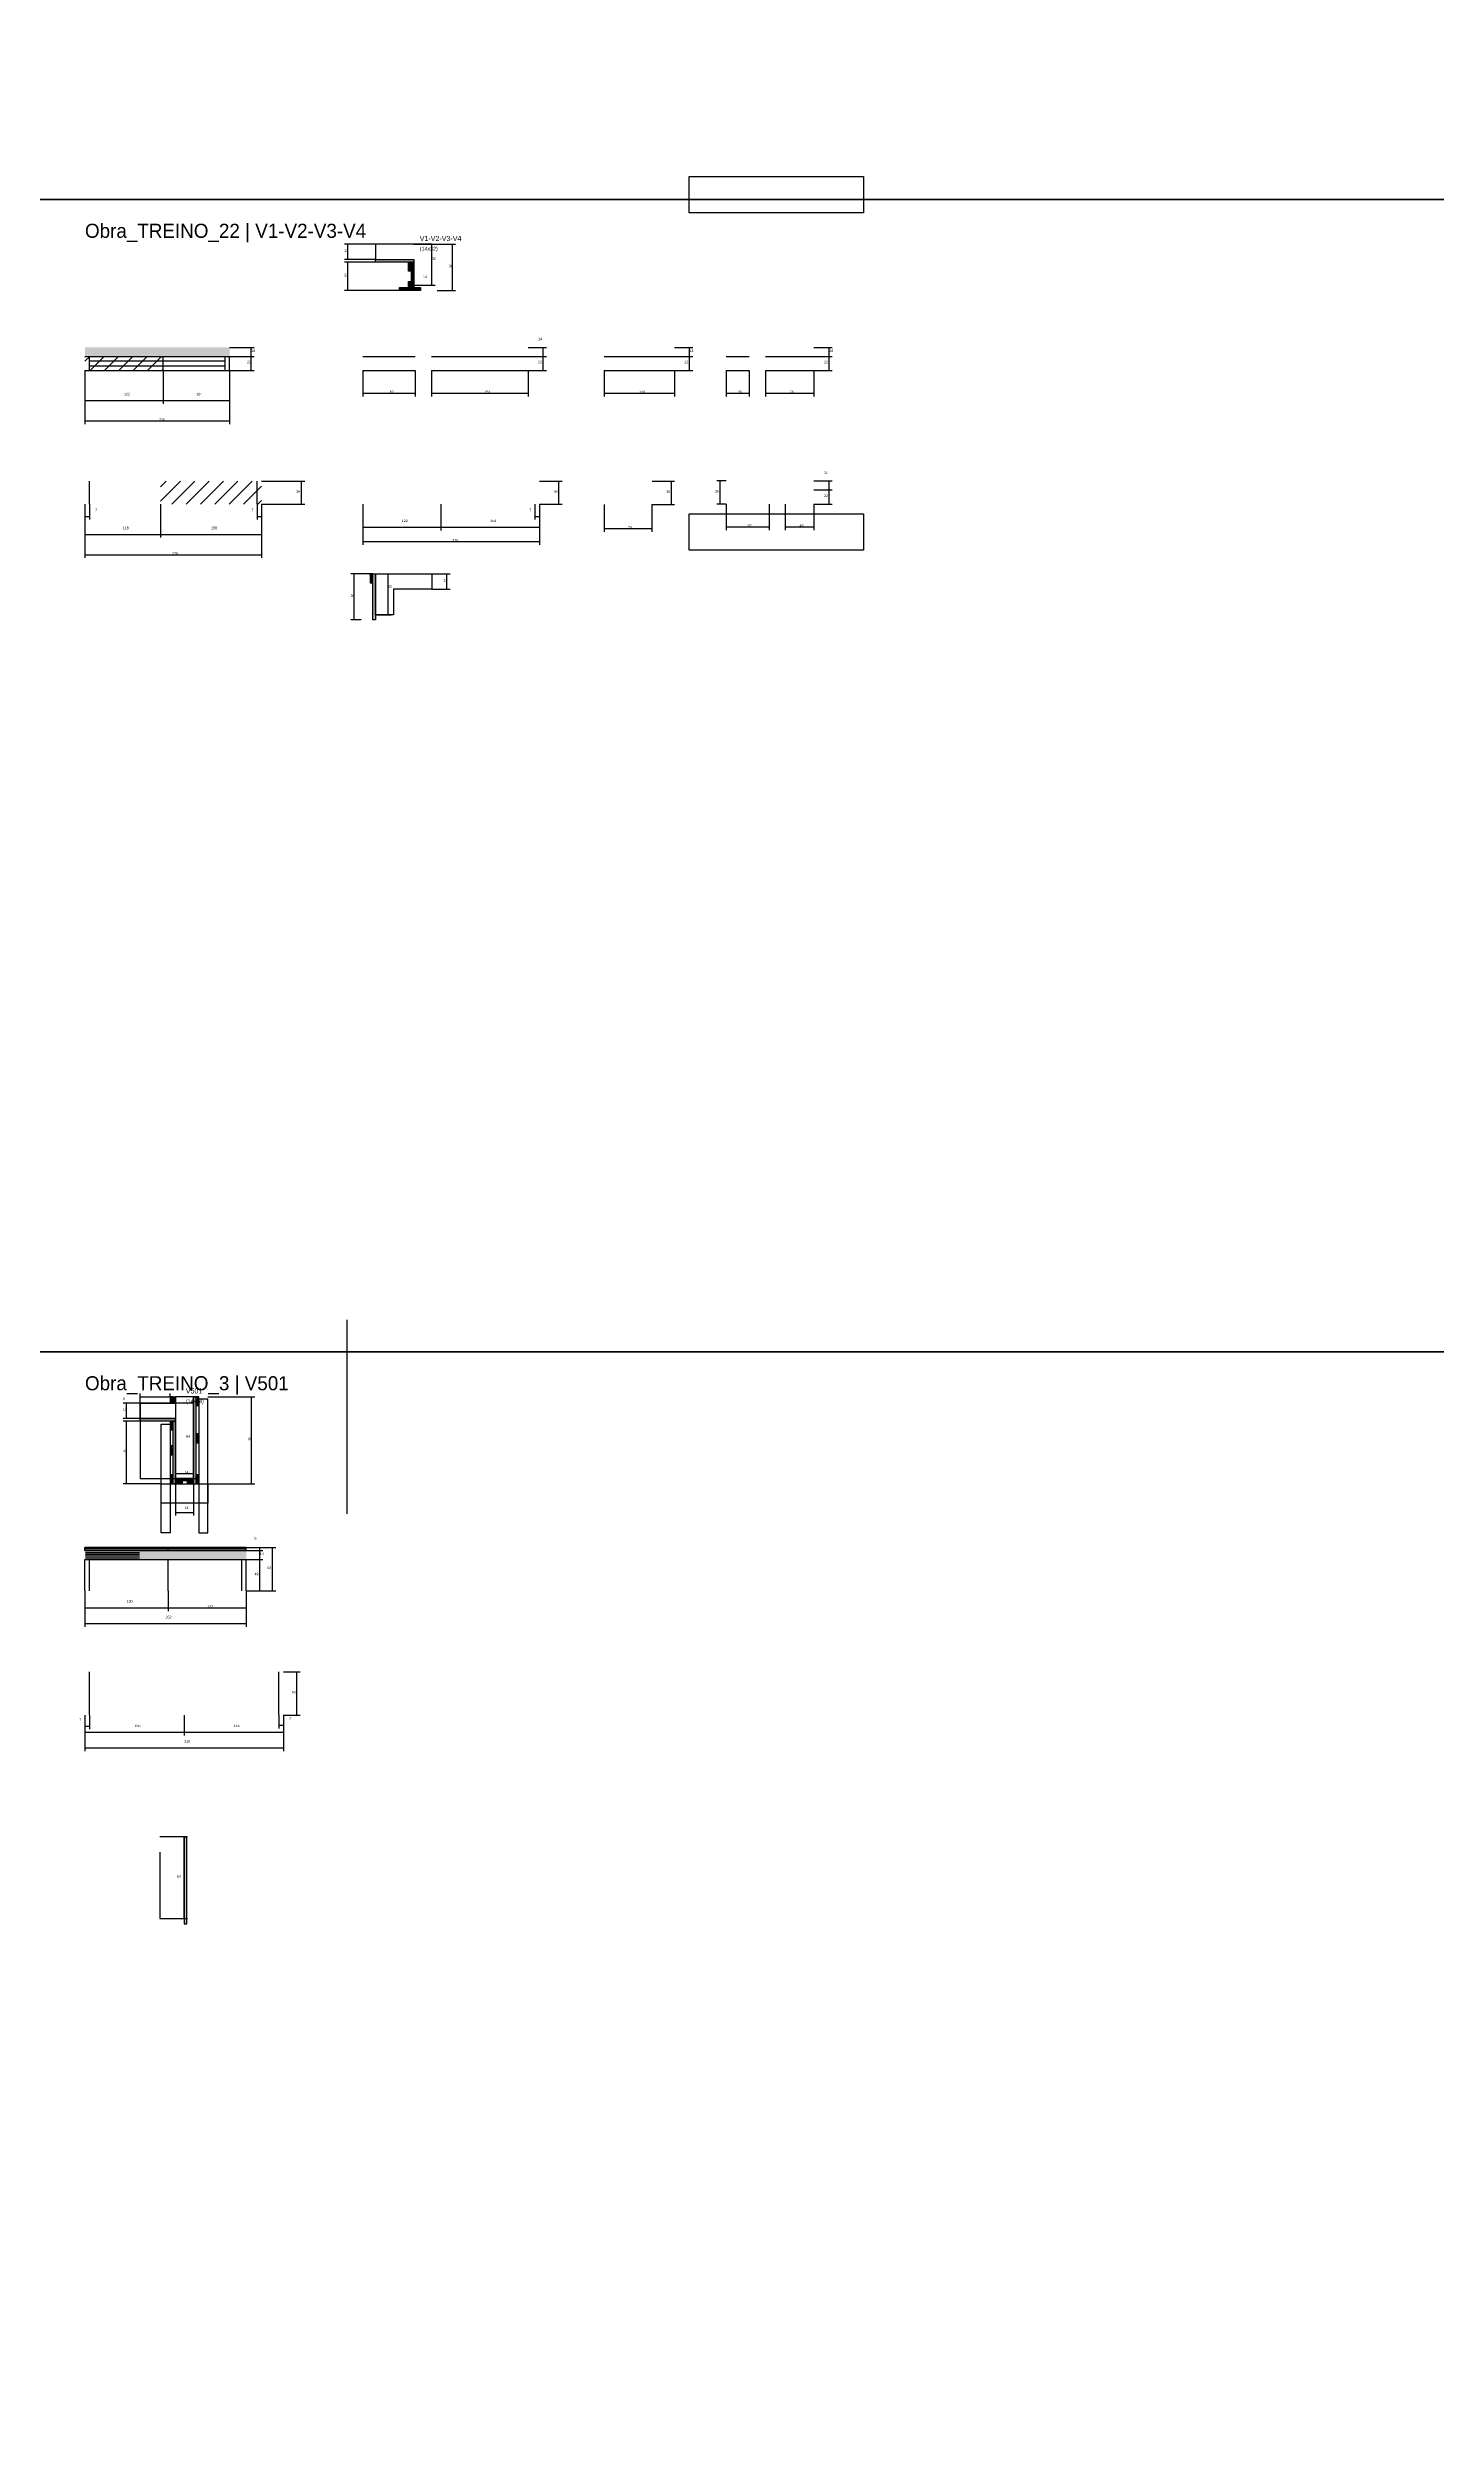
# Model space of a CAD drawing. Header units: metres. Extents: x -41 to 34840, y -36000 to 1848.
# Drawn here: x 26122 to 28291, y -30481 to -26763 of the extents above; entities that cross this region are included whole.
import ezdxf

# ---------------------------------------------------------------- set-up
doc = ezdxf.new("R2010")
doc.units = ezdxf.units.M
for name, color, linetype in [('8', 7, 'Continuous'), ('CELL_BORDER', 8, 'Continuous'), ('CONCRETO', 251, 'Continuous'), ('COTA', 4, 'Continuous'), ('Cota Seção (2x)', 4, 'Continuous'), ('Hachura', 253, 'Continuous'), ('LABEL_ID', 3, 'Continuous'), ('Madeira', 126, 'Continuous'), ('Painéis', 200, 'Continuous'), ('SARR_2.2x7', 40, 'Continuous'), ('SARR_3.5x7', 81, 'Continuous'), ('SARR_EDITAR', 141, 'Continuous'), ('Texto Seção', 7, 'Continuous')]:
    doc.layers.add(name, color=color, linetype=linetype)

msp = doc.modelspace()

# ---------------------------------------------------------------- hatches: boundary and pattern name
at = {"layer": 'COTA'}
h = msp.add_hatch(dxfattribs=at)
h.set_pattern_fill('AR-CONC', scale=0.03)
h.paths.add_polyline_path([(26406, -27231.1), (26180, -27231.1), (26180, -27231.1), (26180, -27245.1), (26180, -27245.1), (26406, -27245.1), (26406, -27245.1), (26406, -27231.1)])
h = msp.add_hatch(dxfattribs=at)
h.set_pattern_fill('AR-CONC', scale=0.03)
h.paths.add_polyline_path([(26180, -29110.4), (26180, -29124.4), (26180, -29124.4), (26432, -29124.4), (26432, -29124.4), (26432, -29110.4), (26432, -29110.4), (26180, -29110.4)])
at = {"layer": 'Hachura'}
h = msp.add_hatch(color=8, dxfattribs=at)
h.dxf.hatch_style = 1
h.paths.add_polyline_path([(26634, -27098), (26634, -27094), (26634, -27094), (26694, -27094), (26694, -27094), (26694, -27098), (26694, -27098), (26634, -27098)])
h = msp.add_hatch(dxfattribs=at)
h.set_pattern_fill('ANSI31', scale=0.5)
h.paths.add_polyline_path([(26690, -27112), (26685.6, -27112), (26685.6, -27112), (26685.6, -27098), (26685.6, -27098), (26690, -27098), (26690, -27098), (26690, -27112)])
h = msp.add_hatch(color=8, dxfattribs=at)
h.dxf.hatch_style = 1
h.paths.add_polyline_path([(26690, -27098), (26694, -27098), (26694, -27098), (26694, -27142), (26694, -27142), (26690, -27142), (26690, -27142), (26690, -27098)])
h = msp.add_hatch(dxfattribs=at)
h.set_pattern_fill('ANSI31', scale=0.5)
h.paths.add_polyline_path([(26685.6, -27137.6), (26685.6, -27142), (26685.6, -27142), (26671.6, -27142), (26671.6, -27142), (26671.6, -27137.6), (26671.6, -27137.6), (26685.6, -27137.6)])
h = msp.add_hatch(dxfattribs=at)
h.set_pattern_fill('ANSI31', scale=0.5)
h.paths.add_polyline_path([(26690, -27142), (26685.6, -27142), (26685.6, -27142), (26685.6, -27128), (26685.6, -27128), (26690, -27128), (26690, -27128), (26690, -27142)])
h = msp.add_hatch(dxfattribs=at)
h.set_pattern_fill('ANSI31', scale=0.5)
h.paths.add_polyline_path([(26694, -27142), (26694, -27137.6), (26694, -27137.6), (26704, -27137.6), (26704, -27137.6), (26704, -27142), (26704, -27142), (26694, -27142)])
h = msp.add_hatch(dxfattribs=at)
h.set_pattern_fill('ANSI31', scale=5)
h.paths.add_polyline_path([(26180, -27245.1), (26180, -27267.1), (26302, -27267.1), (26302, -27245.1)])
h = msp.add_hatch(dxfattribs=at)
h.set_pattern_fill('ANSI31', scale=5)
h.paths.add_polyline_path([(26298, -27440.2), (26298, -27476.2), (26456, -27476.2), (26456, -27440.2)])
h = msp.add_hatch(dxfattribs=at)
h.set_pattern_fill('ANSI31', scale=0.5)
h.paths.add_polyline_path([(26629.8, -27584.9), (26625.4, -27584.9), (26625.4, -27584.9), (26625.4, -27598.9), (26625.4, -27598.9), (26629.8, -27598.9), (26629.8, -27598.9), (26629.8, -27584.9)])
h = msp.add_hatch(color=8, dxfattribs=at)
h.dxf.hatch_style = 1
h.paths.add_polyline_path([(26629.8, -27584.9), (26633.8, -27584.9), (26633.8, -27584.9), (26633.8, -27656.9), (26633.8, -27656.9), (26629.8, -27656.9), (26629.8, -27656.9), (26629.8, -27584.9)])
h = msp.add_hatch(dxfattribs=at)
h.set_pattern_fill('ANSI31', scale=0.5)
h.paths.add_polyline_path([(26317.6, -28870), (26313.2, -28870), (26313.2, -28870), (26313.2, -28880), (26313.2, -28880), (26317.6, -28880), (26317.6, -28880), (26317.6, -28870)])
h = msp.add_hatch(color=8, dxfattribs=at)
h.dxf.hatch_style = 1
h.paths.add_polyline_path([(26317.6, -28880), (26321.6, -28880), (26321.6, -28880), (26321.6, -28870), (26321.6, -28870), (26317.6, -28870), (26317.6, -28870), (26317.6, -28880)])
h = msp.add_hatch(color=8, dxfattribs=at)
h.dxf.hatch_style = 1
h.paths.add_polyline_path([(26353.6, -28870), (26349.6, -28870), (26349.6, -28870), (26349.6, -29006), (26349.6, -29006), (26353.6, -29006), (26353.6, -29006), (26353.6, -28870)])
h = msp.add_hatch(dxfattribs=at)
h.set_pattern_fill('ANSI31', scale=0.5)
h.paths.add_polyline_path([(26358, -28870), (26353.6, -28870), (26353.6, -28870), (26353.6, -28884), (26353.6, -28884), (26358, -28884), (26358, -28884), (26358, -28870)])
h = msp.add_hatch(color=8, dxfattribs=at)
h.dxf.hatch_style = 1
h.paths.add_polyline_path([(26266, -28908), (26266, -28904), (26266, -28904), (26321.6, -28904), (26321.6, -28904), (26321.6, -28908), (26321.6, -28908), (26266, -28908)])
h = msp.add_hatch(dxfattribs=at)
h.set_pattern_fill('ANSI31', scale=0.5)
h.paths.add_polyline_path([(26317.6, -28908), (26313.2, -28908), (26313.2, -28908), (26313.2, -28922), (26313.2, -28922), (26317.6, -28922), (26317.6, -28922), (26317.6, -28908)])
h = msp.add_hatch(color=8, dxfattribs=at)
h.dxf.hatch_style = 1
h.paths.add_polyline_path([(26317.6, -28908), (26321.6, -28908), (26321.6, -28908), (26321.6, -29006), (26321.6, -29006), (26317.6, -29006), (26317.6, -29006), (26317.6, -28908)])
h = msp.add_hatch(dxfattribs=at)
h.set_pattern_fill('ANSI31', scale=0.5)
h.paths.add_polyline_path([(26358, -28928), (26353.6, -28928), (26353.6, -28928), (26353.6, -28942), (26353.6, -28942), (26358, -28942), (26358, -28942), (26358, -28928)])
h = msp.add_hatch(dxfattribs=at)
h.set_pattern_fill('ANSI31', scale=0.5)
h.paths.add_polyline_path([(26317.6, -28947), (26313.2, -28947), (26313.2, -28947), (26313.2, -28961), (26313.2, -28961), (26317.6, -28961), (26317.6, -28961), (26317.6, -28947)])
h = msp.add_hatch(dxfattribs=at)
h.set_pattern_fill('ANSI31', scale=0.5)
h.paths.add_polyline_path([(26317.6, -28992), (26313.2, -28992), (26313.2, -28992), (26313.2, -29006), (26313.2, -29006), (26317.6, -29006), (26317.6, -29006), (26317.6, -28992)])
h = msp.add_hatch(color=8, dxfattribs=at)
h.dxf.hatch_style = 1
h.paths.add_polyline_path([(26321.6, -29001.6), (26321.6, -28998), (26321.6, -28998), (26349.6, -28998), (26349.6, -28998), (26349.6, -29001.6), (26349.6, -29001.6), (26321.6, -29001.6)])
h = msp.add_hatch(dxfattribs=at)
h.set_pattern_fill('ANSI31', scale=0.5)
h.paths.add_polyline_path([(26321.6, -29006), (26321.6, -29001.6), (26321.6, -29001.6), (26331.6, -29001.6), (26331.6, -29001.6), (26331.6, -29006), (26331.6, -29006), (26321.6, -29006)])
h = msp.add_hatch(dxfattribs=at)
h.set_pattern_fill('ANSI31', scale=0.5)
h.paths.add_polyline_path([(26349.6, -29006), (26349.6, -29001.6), (26349.6, -29001.6), (26339.6, -29001.6), (26339.6, -29001.6), (26339.6, -29006), (26339.6, -29006), (26349.6, -29006)])
h = msp.add_hatch(dxfattribs=at)
h.set_pattern_fill('ANSI31', scale=0.5)
h.paths.add_polyline_path([(26358, -28992), (26353.6, -28992), (26353.6, -28992), (26353.6, -29006), (26353.6, -29006), (26358, -29006), (26358, -29006), (26358, -28992)])
h = msp.add_hatch(color=8, dxfattribs=at)
h.dxf.hatch_style = 1
h.paths.add_polyline_path([(26339.2, -29557.3), (26335.2, -29557.3), (26335.2, -29557.3), (26335.2, -29693.3), (26335.2, -29693.3), (26339.2, -29693.3), (26339.2, -29693.3), (26339.2, -29557.3)])

# ---------------------------------------------------------------- linework, layer by layer
at = {"layer": '8'}
msp.add_line((26589.2, -28750), (26589.2, -29053.1), dxfattribs=at)
at = {"layer": 'CELL_BORDER'}
for points in [[(26100, -27000), (29000, -27000), (29000, -25200), (26100, -25200)], [(26100, -28800), (29000, -28800), (29000, -27000), (26100, -27000)], [(26100, -30600), (29000, -30600), (29000, -28800), (26100, -28800)]]:
    msp.add_lwpolyline(points, close=True, dxfattribs=at)
at = {"layer": 'CONCRETO'}
for points in [[(26634, -27070), (26634, -27094), (26694, -27094), (26694, -27134), (26722, -27134), (26722, -27090), (26722, -27070), (26694, -27070), (26694, -27070)], [(26266, -28998), (26349.6, -28998), (26349.6, -28880), (26266, -28880)], [(26321.6, -28998), (26353.6, -28998), (26353.6, -28870), (26321.6, -28870)]]:
    msp.add_lwpolyline(points, close=True, dxfattribs=at)
for points in [[(26633.8, -27604.9), (26633.8, -27584.9), (26661.5, -27584.9)], [(26661.5, -27584.9), (26721.8, -27584.9), (26721.8, -27608.9), (26661.8, -27608.9), (26661.8, -27648.9), (26633.8, -27648.9), (26633.8, -27604.9), (26633.8, -27604.9)], [(26349.6, -28894), (26349.6, -28894), (26349.6, -28926), (26349.6, -28926), (26349.6, -28998), (26321.6, -28998), (26321.6, -28904), (26266, -28904), (26266, -28880), (26321.6, -28880)], [(26321.6, -28904), (26321.6, -28906), (26321.6, -28906), (26321.6, -28998), (26349.6, -28998), (26349.6, -28870), (26353.6, -28870), (26353.6, -28870), (26321.6, -28870), (26321.6, -28880)], [(26297.2, -29581.3), (26297.2, -29583.3), (26297.2, -29583.3), (26297.2, -29685.3), (26335.2, -29685.3), (26335.2, -29557.3), (26339.2, -29557.3), (26339.2, -29557.3), (26297.2, -29557.3), (26297.2, -29557.3)]]:
    msp.add_lwpolyline(points, dxfattribs=at)
at = {"layer": 'COTA'}
for p, q in [((26634, -27070), (26585.6, -27070)), ((26590.6, -27094), (26590.6, -27070)), ((26714.8, -27070), (26759.1, -27070)), ((26754.1, -27142), (26754.1, -27070)), ((26634, -27094), (26585.6, -27094)), ((26634, -27098), (26585.6, -27098)), ((26590.6, -27142), (26590.6, -27098)), ((26671.6, -27142), (26585.6, -27142)), ((26730.4, -27142), (26759.1, -27142)), ((26406, -27231.1), (26444.5, -27231.1)), ((26406, -27245.1), (26444.5, -27245.1)), ((26406, -27245.1), (26444.5, -27245.1)), ((26439.5, -27245.1), (26439.5, -27231.1)), ((26439.5, -27267.1), (26439.5, -27245.1)), ((26872.2, -27231.1), (26900.8, -27231.1)), ((26872.2, -27245.1), (26900.8, -27245.1)), ((26872.2, -27245.1), (26900.8, -27245.1)), ((26895.8, -27245.1), (26895.8, -27231.1)), ((26895.8, -27267.1), (26895.8, -27245.1)), ((27100.8, -27231.1), (27129.5, -27231.1)), ((27100.8, -27245.1), (27129.5, -27245.1)), ((27100.8, -27245.1), (27129.5, -27245.1)), ((27124.5, -27245.1), (27124.5, -27231.1)), ((27124.5, -27267.1), (27124.5, -27245.1)), ((27318.9, -27231.1), (27347.5, -27231.1)), ((27318.9, -27245.1), (27347.5, -27245.1)), ((27318.9, -27245.1), (27347.5, -27245.1)), ((27342.5, -27245.1), (27342.5, -27231.1)), ((27342.5, -27267.1), (27342.5, -27245.1)), ((26180, -27267.1), (26180, -27319.2)), ((26180, -27267.1), (26180, -27350.8)), ((26302, -27267.1), (26302, -27319.2)), ((26302, -27267.1), (26302, -27319.2)), ((26406, -27267.1), (26444.5, -27267.1)), ((26406, -27267.1), (26406, -27319.2)), ((26406, -27267.1), (26406, -27350.8)), ((26614, -27267.1), (26614, -27307.8)), ((26696, -27267.1), (26696, -27307.8)), ((26721.2, -27267.1), (26721.2, -27307.8)), ((26872.2, -27267.1), (26872.2, -27307.8)), ((26872.2, -27267.1), (26900.8, -27267.1)), ((26990.9, -27267.1), (26990.9, -27307.8)), ((27100.8, -27267.1), (27100.8, -27307.8)), ((27100.8, -27267.1), (27129.5, -27267.1)), ((27181.7, -27267.1), (27181.7, -27307.8)), ((27217.7, -27267.1), (27217.7, -27307.8)), ((27242.9, -27267.1), (27242.9, -27307.8)), ((27318.9, -27267.1), (27318.9, -27307.8)), ((27318.9, -27267.1), (27347.5, -27267.1)), ((26180, -27314.2), (26302, -27314.2)), ((26302, -27314.2), (26406, -27314.2)), ((26614, -27302.8), (26696, -27302.8)), ((26721.2, -27302.8), (26872.2, -27302.8)), ((26990.9, -27302.8), (27100.8, -27302.8)), ((27181.7, -27302.8), (27217.7, -27302.8)), ((27242.9, -27302.8), (27318.9, -27302.8)), ((26180, -27345.8), (26406, -27345.8)), ((26456, -27440.2), (26523.3, -27440.2)), ((26518.3, -27476.2), (26518.3, -27440.2)), ((26890, -27440.2), (26925.4, -27440.2)), ((26920.4, -27476.2), (26920.4, -27440.2)), ((27065.9, -27440.3), (27101.2, -27440.3)), ((27096.2, -27476.3), (27096.2, -27440.3)), ((27181.7, -27439.8), (27167.3, -27439.8)), ((27172.3, -27475.8), (27172.3, -27439.8)), ((27318.9, -27439.8), (27347.5, -27439.8)), ((27342.5, -27453.8), (27342.5, -27439.8)), ((26180, -27476.2), (26180, -27528.3)), ((26180, -27476.2), (26180, -27559.9)), ((26180, -27476.2), (26180, -27500.1)), ((26187, -27476.2), (26187, -27500.1)), ((26298, -27476.2), (26298, -27528.3)), ((26298, -27476.2), (26298, -27528.3)), ((26449, -27476.2), (26449, -27500.1)), ((26456, -27476.2), (26456, -27528.3)), ((26456, -27476.2), (26456, -27559.9)), ((26456, -27476.2), (26523.3, -27476.2)), ((26456, -27476.2), (26456, -27500.1)), ((26614, -27476.2), (26614, -27517.1)), ((26614, -27476.2), (26614, -27539.3)), ((26736, -27476.2), (26736, -27517.1)), ((26736, -27476.2), (26736, -27517.1)), ((26883, -27476.2), (26883, -27500.1)), ((26890, -27476.2), (26890, -27517.1)), ((26890, -27476.2), (26890, -27539.3)), ((26890, -27476.2), (26925.4, -27476.2)), ((26890, -27476.2), (26890, -27500.1)), ((26990.9, -27476.3), (26990.9, -27519.1)), ((27065.8, -27476.3), (27065.8, -27519.1)), ((27065.8, -27476.3), (27101.2, -27476.3)), ((27181.7, -27475.8), (27167.3, -27475.8)), ((27181.7, -27475.8), (27181.7, -27516.5)), ((27248.7, -27475.8), (27248.7, -27516.5)), ((27273.9, -27475.8), (27273.9, -27516.5)), ((27318.9, -27453.8), (27347.5, -27453.8)), ((27318.9, -27453.8), (27347.5, -27453.8)), ((27318.9, -27475.8), (27318.9, -27516.5)), ((27318.9, -27475.8), (27347.5, -27475.8)), ((27342.5, -27475.8), (27342.5, -27453.8)), ((26180, -27495.1), (26187, -27495.1)), ((26449, -27495.1), (26456, -27495.1)), ((26614, -27512.1), (26736, -27512.1)), ((26736, -27512.1), (26890, -27512.1)), ((26883, -27495.1), (26890, -27495.1)), ((26990.9, -27514.1), (27065.8, -27514.1)), ((27181.7, -27511.5), (27248.7, -27511.5)), ((27273.9, -27511.5), (27318.9, -27511.5)), ((26180, -27523.3), (26298, -27523.3)), ((26298, -27523.3), (26456, -27523.3)), ((26614, -27534.3), (26890, -27534.3)), ((26180, -27554.9), (26456, -27554.9)), ((26625.4, -27584.9), (26595.5, -27584.9)), ((26600.5, -27656.9), (26600.5, -27584.9)), ((26721.8, -27584.9), (26750.4, -27584.9)), ((26745.4, -27608.9), (26745.4, -27584.9)), ((26721.8, -27608.9), (26750.4, -27608.9)), ((26611.4, -27656.9), (26595.5, -27656.9)), ((26266, -28880), (26239.8, -28880)), ((26244.8, -28904), (26244.8, -28880)), ((26266, -28880), (26266, -28865)), ((26266, -28870), (26313.2, -28870)), ((26313.2, -28870), (26313.2, -28865)), ((26372, -28870), (26445.2, -28870)), ((26440.2, -29006), (26440.2, -28870)), ((26266, -28904), (26239.8, -28904)), ((26303.6, -28908), (26239.8, -28908)), ((26244.8, -29006), (26244.8, -28908)), ((26299.2, -29006), (26239.8, -29006)), ((26321.6, -29006), (26321.6, -29055.7)), ((26349.6, -29006), (26349.6, -29055.7)), ((26372, -29006), (26445.2, -29006)), ((26321.6, -29050.7), (26349.6, -29050.7)), ((26432, -29105.4), (26478, -29105.4)), ((26432, -29105.4), (26458.1, -29105.4)), ((26432, -29110.4), (26458.1, -29110.4)), ((26432, -29110.4), (26458.1, -29110.4)), ((26453.1, -29110.4), (26453.1, -29105.4)), ((26453.1, -29124.4), (26453.1, -29110.4)), ((26473, -29173.4), (26473, -29105.4)), ((26432, -29124.4), (26458.1, -29124.4)), ((26432, -29124.4), (26458.1, -29124.4)), ((26453.1, -29173.4), (26453.1, -29124.4)), ((26180, -29173.4), (26180, -29205)), ((26180, -29173.4), (26180, -29229.4)), ((26310, -29173.4), (26310, -29205)), ((26310, -29173.4), (26310, -29205)), ((26432, -29173.4), (26432, -29205)), ((26432, -29173.4), (26432, -29229.4)), ((26432, -29173.4), (26458.1, -29173.4)), ((26432, -29173.4), (26478, -29173.4)), ((26180, -29200), (26310, -29200)), ((26180, -29224.4), (26432, -29224.4)), ((26310, -29200), (26432, -29200)), ((26490, -29299.6), (26516.1, -29299.6)), ((26511.1, -29367.6), (26511.1, -29299.6)), ((26180, -29367.6), (26180, -29423.6)), ((26180, -29367.6), (26180, -29389.4)), ((26187, -29367.6), (26187, -29389.4)), ((26335, -29367.6), (26335, -29399.2)), ((26483, -29367.6), (26483, -29388.2)), ((26490, -29367.6), (26490, -29399.2)), ((26490, -29367.6), (26490, -29423.6)), ((26490, -29367.6), (26516.1, -29367.6)), ((26490, -29367.6), (26490, -29388.2)), ((26180, -29384.4), (26187, -29384.4)), ((26335, -29394.2), (26490, -29394.2)), ((26483, -29383.2), (26490, -29383.2)), ((26180, -29418.6), (26490, -29418.6))]:
    msp.add_line(p, q, dxfattribs=at)
at = {"layer": 'Cota Seção (2x)'}
for p, q in [((26694, -27070), (26727, -27070)), ((26722, -27134), (26722, -27070)), ((26694, -27134), (26694, -27129)), ((26694, -27134), (26727, -27134)), ((26694, -27134), (26722, -27134)), ((26722, -27134), (26722, -27129)), ((26633.5, -27584.9), (26658.5, -27584.9)), ((26653.5, -27648.9), (26653.5, -27584.9)), ((26633.5, -27648.9), (26658.5, -27648.9)), ((26349.6, -28998), (26349.6, -28870)), ((26349.6, -28870), (26354.6, -28870)), ((26321.6, -29006), (26321.6, -28985)), ((26321.6, -28990), (26349.6, -28990)), ((26349.6, -29006), (26349.6, -28985)), ((26349.6, -28998), (26354.6, -28998)), ((26180, -29367.6), (26180, -29399.2)), ((26335, -29367.6), (26335, -29399.2)), ((26180, -29394.2), (26335, -29394.2)), ((26335.2, -29685.3), (26335.2, -29557.3)), ((26335.2, -29557.3), (26340.2, -29557.3)), ((26335.2, -29685.3), (26340.2, -29685.3))]:
    msp.add_line(p, q, dxfattribs=at)
at = {"layer": 'Madeira'}
for points in [[(26690, -27112), (26685.6, -27112), (26685.6, -27098), (26690, -27098)], [(26685.6, -27137.6), (26685.6, -27142), (26671.6, -27142), (26671.6, -27137.6)], [(26690, -27142), (26685.6, -27142), (26685.6, -27128), (26690, -27128)], [(26694, -27142), (26694, -27137.6), (26704, -27137.6), (26704, -27142)], [(26629.8, -27584.9), (26625.4, -27584.9), (26625.4, -27598.9), (26629.8, -27598.9)], [(26317.6, -28870), (26313.2, -28870), (26313.2, -28880), (26317.6, -28880)], [(26358, -28870), (26353.6, -28870), (26353.6, -28884), (26358, -28884)], [(26317.6, -28908), (26313.2, -28908), (26313.2, -28922), (26317.6, -28922)], [(26358, -28928), (26353.6, -28928), (26353.6, -28942), (26358, -28942)], [(26317.6, -28947), (26313.2, -28947), (26313.2, -28961), (26317.6, -28961)], [(26317.6, -28992), (26313.2, -28992), (26313.2, -29006), (26317.6, -29006)], [(26321.6, -29006), (26321.6, -29001.6), (26331.6, -29001.6), (26331.6, -29006)], [(26349.6, -29006), (26349.6, -29001.6), (26339.6, -29001.6), (26339.6, -29006)], [(26358, -28992), (26353.6, -28992), (26353.6, -29006), (26358, -29006)]]:
    msp.add_lwpolyline(points, close=True, dxfattribs=at)
at = {"layer": 'Painéis'}
for p, q in [((26634, -27094), (26694, -27094)), ((26694, -27134), (26722, -27134)), ((26180, -27245.1), (26406, -27245.1)), ((26302, -27267.1), (26302, -27245.1)), ((26406, -27267.1), (26406, -27245.1)), ((26614, -27245.1), (26696, -27245.1)), ((26721.2, -27245.1), (26872.2, -27245.1)), ((26990.9, -27245.1), (27100.8, -27245.1)), ((27181.7, -27245.1), (27217.7, -27245.1)), ((27242.9, -27245.1), (27318.9, -27245.1)), ((26180, -27267.1), (26406, -27267.1)), ((26614, -27267.1), (26696, -27267.1)), ((26721.2, -27267.1), (26872.2, -27267.1)), ((26990.9, -27267.1), (27100.8, -27267.1)), ((27181.7, -27267.1), (27217.7, -27267.1)), ((27242.9, -27267.1), (27318.9, -27267.1)), ((26349.6, -29006), (26349.6, -28870)), ((26266, -28904), (26321.6, -28904)), ((26266, -28908), (26266, -28904)), ((26321.6, -28908), (26321.6, -28904)), ((26321.6, -29006), (26321.6, -28908)), ((26321.6, -28998), (26349.6, -28998)), ((26321.6, -29001.6), (26321.6, -28998)), ((26349.6, -29001.6), (26349.6, -28998)), ((26180, -29105.4), (26432, -29105.4)), ((26180, -29110.4), (26180, -29105.4)), ((26180, -29110.4), (26432, -29110.4)), ((26310, -29110.4), (26310, -29105.4)), ((26180, -29124.4), (26432, -29124.4)), ((26180, -29173.4), (26180, -29124.4)), ((26310, -29173.4), (26310, -29124.4)), ((26432, -29173.4), (26432, -29124.4))]:
    msp.add_line(p, q, dxfattribs=at)
for points in [[(26634, -27098), (26634, -27094), (26694, -27094), (26694, -27098)], [(26690, -27098), (26694, -27098), (26694, -27142), (26690, -27142)], [(26629.8, -27584.9), (26633.8, -27584.9), (26633.8, -27656.9), (26629.8, -27656.9)], [(26317.6, -28870), (26321.6, -28870), (26321.6, -28880), (26317.6, -28880)], [(26353.6, -28870), (26349.6, -28870), (26349.6, -29006), (26353.6, -29006)], [(26266, -28908), (26266, -28904), (26321.6, -28904), (26321.6, -28908)], [(26317.6, -28908), (26321.6, -28908), (26321.6, -29006), (26317.6, -29006)], [(26321.6, -29001.6), (26321.6, -28998), (26349.6, -28998), (26349.6, -29001.6)], [(26432, -29105.4), (26180, -29105.4), (26180, -29110.4), (26432, -29110.4)], [(26339.2, -29557.3), (26335.2, -29557.3), (26335.2, -29693.3), (26339.2, -29693.3)]]:
    msp.add_lwpolyline(points, close=True, dxfattribs=at)
at = {"layer": 'SARR_2.2x7'}
for p, q in [((26187, -27267.1), (26187, -27245.1)), ((26187, -27252.1), (26302, -27252.1)), ((26302, -27252.1), (26399, -27252.1)), ((26399, -27267.1), (26399, -27245.1)), ((26187, -27260.1), (26302, -27260.1)), ((26302, -27260.1), (26399, -27260.1)), ((26187, -27476.2), (26187, -27440.2)), ((26449, -27476.2), (26449, -27440.2)), ((26181, -29113.2), (26265.2, -29113.2)), ((26181, -29116), (26265.2, -29116)), ((26181, -29118.8), (26265.2, -29118.8)), ((26181, -29121.6), (26265.2, -29121.6)), ((26187, -29173.4), (26187, -29124.4)), ((26425, -29173.4), (26425, -29124.4)), ((26187, -29367.6), (26187, -29299.6)), ((26483, -29367.6), (26483, -29299.6))]:
    msp.add_line(p, q, dxfattribs=at)
at = {"layer": 'SARR_3.5x7'}
for points in [[(26372, -28873.9), (26358, -28873.9), (26358, -29082.5), (26372, -29082.5)], [(26299.2, -28912.8), (26313.2, -28912.8), (26313.2, -29082.5), (26299.2, -29082.5)], [(26299.2, -29006), (26372, -29006), (26372, -29036.1), (26299.2, -29036.1)]]:
    msp.add_lwpolyline(points, close=True, dxfattribs=at)
at = {"layer": 'SARR_EDITAR'}
for p, q in [((26180, -29107.9), (26310, -29107.9)), ((26310, -29107.9), (26432, -29107.9))]:
    msp.add_line(p, q, dxfattribs=at)
at = {"layer": 'Texto Seção'}
for points in [[(27123.7, -26964.1), (27396.5, -26964.1), (27396.5, -27020.8), (27123.7, -27020.8)], [(27123.7, -27490.9), (27396.5, -27490.9), (27396.5, -27547.6), (27123.7, -27547.6)]]:
    msp.add_lwpolyline(points, close=True, dxfattribs=at)

# ---------------------------------------------------------------- texts
at = {"layer": 'COTA'}
for s, p in [('12', (26585.1, -27082)), ('36', (26748.6, -27106)), ('22', (26585.1, -27120)), ('14', (26887.8, -27220)), ('22', (26433, -27256.1)), ('14', (26439.5, -27238.1)), ('22', (26887.8, -27256.1)), ('22', (27116.5, -27256.1)), ('14', (27124.5, -27238.1)), ('22', (27334.5, -27256.1)), ('14', (27342.5, -27238.1)), ('122', (26241, -27306.1)), ('104', (26354, -27306.1)), ('82', (26656, -27302.8)), ('151', (26804.2, -27302.8)), ('110', (27045.8, -27302.8)), ('36', (27199.7, -27302.8)), ('76', (27280.9, -27302.8)), ('226', (26296, -27345.8)), ('14', (27334.5, -27428.7)), ('36', (26510, -27458.2)), ('36', (26912.1, -27458.2)), ('36', (27088, -27458.3)), ('36', (27164, -27457.8)), ('22', (27334.5, -27464.8)), ('7', (26195.9, -27487)), ('118', (26239, -27515.2)), ('158', (26377, -27515.2)), ('7', (26440.1, -27487)), ('122', (26675, -27504)), ('154', (26813, -27504)), ('7', (26874.1, -27487)), ('75', (27028.3, -27514.1)), ('67', (27215.2, -27511.5)), ('45', (27296.4, -27511.5)), ('276', (26316, -27554.9)), ('276', (26754, -27534.3)), ('36', (26595, -27620.9)), ('12', (26739.9, -27596.9)), ('5', (26239.3, -28875)), ('12', (26239.3, -28892)), ('49', (26239.3, -28957)), ('68', (26434.7, -28938)), ('14', (26335.6, -29045.2)), ('5', (26444.9, -29093.4)), ('14', (26453.1, -29117.4)), ('49', (26445, -29148.9)), ('68', (26464.9, -29139.4)), ('130', (26245, -29191.7)), ('252', (26306, -29216.3)), ('122', (26371, -29200)), ('68', (26502.9, -29333.6)), ('7', (26171.1, -29376.3)), ('7', (26498.9, -29375.1)), ('310', (26335, -29410.4)), ('155', (26412.5, -29386.1))]:
    msp.add_text(s, height=4, dxfattribs=at).set_placement(p)
at = {"layer": 'Cota Seção (2x)'}
for s, p in [('32', (26722, -27094.5)), ('14', (26708, -27122.5)), ('32', (26653.5, -27606.5)), ('64', (26338.1, -28934)), ('14', (26335.6, -28990)), ('155', (26257.5, -29386.1)), ('64', (26323.7, -29621.3))]:
    msp.add_text(s, height=4, dxfattribs=at).set_placement(p)
at = {"layer": 'LABEL_ID'}
for s, p in [('Obra_TREINO_22 | V1-V2-V3-V4', (26180, -27060)), ('Obra_TREINO_3 | V501', (26180, -28860))]:
    msp.add_text(s, height=22, dxfattribs=at).set_placement(p)
at = {"layer": 'Texto Seção'}
for s, height, p in [('V1-V2-V3-V4', 8, (26703, -27065)), ('(14x32)', 6, (26703, -27080)), ('V501', 8, (26337.6, -28865)), ('(14x64)', 6, (26337.6, -28880))]:
    msp.add_text(s, height=height, dxfattribs=at).set_placement(p)

doc.saveas('drawing.dxf')
